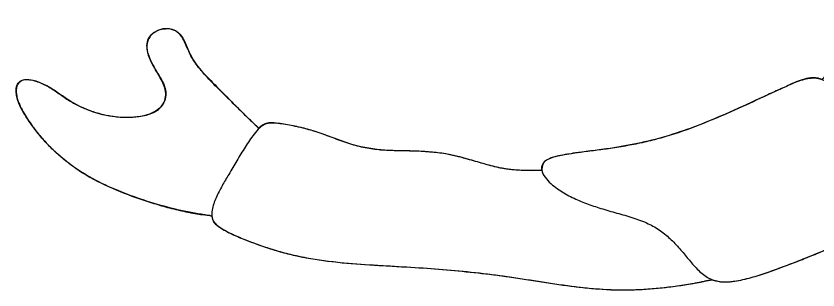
# Model space of a CAD drawing. Extents: x 108 to 368, y 22 to 294.
# Drawn here: x 108.4 to 195.3, y 213.2 to 242.9 of the extents above; entities that cross this region are included whole.
import ezdxf

# ---------------------------------------------------------------- set-up
doc = ezdxf.new("R2010")
doc.units = 0
doc.layers.get('0').update_dxf_attribs({"linetype": 'CONTINUOUS'})

msp = doc.modelspace()

# ---------------------------------------------------------------- linework, layer by layer
at = {"color": 6}
msp.add_lwpolyline([(192.09337, 235.374495)], close=True, dxfattribs=at)
at = {"color": 5}
for points, knots in [([(202.327235, 242.906933), (201.526949, 242.375739), (199.925937, 241.313058), (197.915154, 239.237687), (196.671165, 237.63099), (196.138189, 236.542865), (195.999838, 236.268446), (195.819545, 236.013479), (195.623292, 236.063552), (195.491376, 236.115585), (195.309623, 236.179171), (195.084916, 236.202936), (194.818508, 236.219218), (194.329636, 236.19421), (193.627192, 236.034044), (192.757142, 235.684793), (191.123453, 234.924602), (188.701608, 233.815741), (185.501598, 232.327863), (183.319912, 231.447531), (182.229463, 231.007524)], [0, 0, 0, 0, 2.873706, 5.748996, 8.62071, 8.950279, 9.33932, 9.603942, 9.734708, 9.899761, 10.040365, 10.307491, 10.574079, 10.841155, 11.773106, 12.716627, 13.650784, 17.178594, 20.708158, 24.235177, 24.235177, 24.235177, 24.235177]), ([(165.41231, 226.164262), (164.868778, 226.15896), (163.785658, 226.148395), (162.158963, 226.227692), (160.503753, 226.503872), (158.843272, 226.976938), (157.142441, 227.473762), (154.859958, 228.069488), (151.913768, 228.299349), (148.401071, 228.295387), (145.444692, 228.718881), (143.1896, 229.540096), (141.472804, 230.190653), (140.030495, 230.651704), (138.873502, 230.915444), (138.028858, 231.083018), (137.279222, 231.195811), (136.627574, 231.302453), (136.073057, 231.359817), (135.610179, 231.318708), (135.284875, 231.18522), (135.085925, 231.038624), (134.923387, 230.947805), (134.829425, 230.852413), (134.789772, 230.798157), (134.692284, 230.723489), (134.536545, 230.923711), (134.376278, 231.0574), (134.089255, 231.368236), (133.678904, 231.725405), (133.16863, 232.230627), (132.361921, 233.036081), (131.243767, 234.135191), (129.822448, 235.530409), (128.773839, 236.637622), (128.095903, 237.445128), (127.749796, 237.918419), (127.410634, 238.461325), (127.114589, 239.088606), (126.824698, 239.775675), (126.485745, 240.519589), (125.934136, 241.221287), (125.028634, 241.594179), (124.05627, 241.504198), (123.157286, 241.075592), (122.585136, 240.218741), (122.555289, 239.171878), (122.906508, 238.151216), (123.452718, 237.192068), (123.982612, 236.364325), (124.387659, 235.604454), (124.627006, 234.899735), (124.667115, 234.066781), (124.315715, 233.199335), (123.545183, 232.551769), (122.014359, 231.943945), (119.629882, 231.791899), (116.684898, 232.419247), (114.420996, 233.523399), (112.839656, 234.675362), (111.612298, 235.46521), (110.431962, 235.933491), (109.412109, 236.071145), (108.578726, 235.739092), (108.352522, 234.850096), (108.498689, 233.978789), (108.830832, 233.133191), (109.394534, 232.12047), (110.17352, 230.939625), (111.215197, 229.630748), (111.995956, 228.835843), (112.385846, 228.43889)], [0, 0, 0, 0, 1.630664, 3.249494, 4.879087, 6.651719, 8.424759, 10.197628, 13.717234, 17.238667, 20.752543, 22.589513, 24.426424, 26.26343, 27.124451, 27.985364, 28.846068, 29.398464, 29.965911, 30.517704, 30.769566, 31.009621, 31.257603, 31.323734, 31.407516, 31.464365, 31.657668, 31.963878, 32.180564, 32.896411, 33.612171, 34.328161, 36.318816, 38.314207, 40.304063, 40.890145, 41.475986, 42.061804, 42.807508, 43.553643, 44.298751, 45.262654, 46.149606, 47.10908, 48.1177, 49.039418, 50.041473, 51.139874, 52.244847, 53.346827, 54.088736, 54.823714, 55.561916, 56.547109, 57.506126, 58.498042, 61.450297, 64.499304, 67.459034, 68.92103, 70.369003, 71.828409, 72.690485, 73.423525, 74.272674, 75.168715, 76.079458, 76.976431, 78.644716, 80.317228, 81.985551, 81.985551, 81.985551, 81.985551]), ([(182.229463, 231.007524), (181.230517, 230.649728), (179.236569, 229.93555), (176.155586, 229.133419), (174.068382, 228.773872), (173.02266, 228.593733)], [0, 0, 0, 0, 3.182254, 6.351947, 9.534543, 9.534543, 9.534543, 9.534543]), ([(112.385846, 228.43889), (113.310435, 227.646279), (115.15774, 226.062663), (118.414514, 224.376906), (121.235863, 223.279084), (123.534869, 222.537999), (125.266654, 222.054373), (126.577338, 221.755604), (127.450039, 221.584112), (127.879323, 221.509423), (128.302261, 221.426696), (128.773332, 221.395662), (129.186367, 221.347944), (129.600897, 221.287418), (129.685166, 221.019275), (129.725596, 220.814108), (129.807705, 220.602166), (129.957057, 220.438869), (130.118153, 220.290367), (130.668548, 219.885708), (131.680883, 219.316673), (133.174263, 218.687089), (134.748896, 218.108612), (136.38134, 217.553862), (138.098291, 217.077358), (139.261781, 216.842262), (139.843573, 216.724704)], [0, 0, 0, 0, 3.642257, 7.277138, 10.925741, 12.723083, 14.521009, 16.318461, 16.753908, 17.1894, 17.624902, 18.049272, 18.586699, 18.943201, 19.138572, 19.367943, 19.586087, 19.805143, 20.024562, 20.243842, 21.851594, 23.492037, 25.103045, 26.883471, 28.663408, 30.443634, 30.443634, 30.443634, 30.443634]), ([(162.09249, 214.63236), (163.340444, 214.439066), (165.837399, 214.052317), (169.583158, 213.479778), (172.695034, 213.228405), (175.138933, 213.239812), (176.908184, 213.328106), (178.398122, 213.464726), (179.609818, 213.609724), (180.545952, 213.739702), (181.320279, 213.862933), (181.934391, 213.968968), (182.388746, 214.054035), (182.816263, 214.129968), (183.212825, 214.230123), (183.576456, 214.322355), (183.925729, 214.332684), (184.225237, 214.249468), (184.498297, 214.169673), (184.854594, 214.101387), (185.295032, 214.08989), (185.809408, 214.117315), (186.747989, 214.244481), (188.097719, 214.552448), (189.824363, 215.108787), (191.476629, 215.715294), (193.069636, 216.318646), (194.601063, 216.932182), (196.024396, 217.518405), (197.344319, 218.06594), (198.563329, 218.568645), (199.576452, 218.993983), (200.393647, 219.320207), (201.005302, 219.568036), (201.518907, 219.809507), (201.926871, 220.048797), (202.217934, 220.29427), (202.442221, 220.60048), (202.531861, 220.960407), (202.538523, 221.306232), (202.553092, 221.654056), (202.811703, 221.911267), (203.120156, 222.065297), (203.482401, 222.251366), (203.851986, 222.487849), (204.263489, 222.739282), (204.787271, 223.07267), (205.423147, 223.488014), (206.16669, 223.991749), (207.143848, 224.676176), (208.334993, 225.566341), (209.722848, 226.684145), (210.61739, 227.464978), (211.065099, 227.855777)], [0, 0, 0, 0, 3.788565, 7.580307, 11.366868, 13.137538, 14.908933, 16.679657, 17.624879, 18.569798, 19.514795, 19.976989, 20.439286, 20.901725, 21.278889, 21.666128, 22.026246, 22.309908, 22.593889, 22.880632, 23.395131, 23.910435, 24.425275, 26.234441, 28.053893, 29.864707, 31.514302, 33.164067, 34.813736, 36.132297, 37.451001, 38.769562, 39.428491, 40.090749, 40.749189, 41.12969, 41.506057, 41.885446, 42.247216, 42.593633, 42.937275, 43.24035, 43.626208, 43.977333, 44.459656, 44.941906, 45.42414, 46.322194, 47.220354, 48.118354, 49.901049, 51.680261, 53.462963, 53.462963, 53.462963, 53.462963]), ([(173.02266, 228.593733), (172.484924, 228.517731), (171.409362, 228.365714), (169.790822, 228.173352), (168.389887, 227.961028), (167.146511, 227.768949), (166.152396, 227.523689), (165.47315, 226.999053), (165.370997, 226.551951), (165.370774, 226.355416), (165.398456, 226.22802), (165.41231, 226.164262)], [0, 0, 0, 0, 1.629298, 3.25887, 4.887927, 5.884257, 7.021889, 7.990107, 8.1847, 8.379634, 8.574933, 8.574933, 8.574933, 8.574933]), ([(139.843573, 216.724704), (141.146943, 216.525834), (143.756844, 216.127613), (147.710088, 215.892258), (150.344977, 215.746787), (151.661151, 215.674122)], [0, 0, 0, 0, 3.953217, 7.916018, 11.871182, 11.871182, 11.871182, 11.871182]), ([(151.661151, 215.674122), (152.823308, 215.594749), (155.148323, 215.435956), (158.627732, 215.094778), (160.937789, 214.78647), (162.09249, 214.63236)], [0, 0, 0, 0, 3.494508, 6.991122, 10.485755, 10.485755, 10.485755, 10.485755])]:
    msp.add_open_spline(points, degree=3, knots=knots, dxfattribs=at)
at = {"color": 6}
for points, knots in [([(129.598438, 221.245539), (128.609952, 221.405225), (126.635581, 221.724178), (123.724762, 222.467493), (120.852934, 223.409516), (118.034773, 224.564535), (115.333156, 226.019485), (113.315133, 227.531763), (111.909122, 228.897828), (110.966816, 229.946023), (110.167909, 230.986713), (109.471505, 231.985758), (108.903662, 232.953004), (108.551087, 233.840762), (108.400997, 234.609351), (108.404291, 235.220339), (108.678736, 235.830878), (109.350076, 236.093447), (110.047413, 236.000171), (110.937195, 235.748768), (111.966521, 235.262063), (113.081646, 234.498445), (114.174173, 233.720155), (115.34861, 233.078044), (116.58235, 232.588484), (117.849568, 232.232779), (119.13492, 232.001165), (120.428132, 231.911627), (121.566733, 231.98416), (122.53534, 232.163445), (123.319919, 232.437535), (124.236615, 233.022194), (124.855167, 234.36649), (124.259365, 235.913553), (123.399286, 237.25028), (122.688996, 238.658636), (122.429298, 240.383265), (123.56867, 241.366943), (124.578449, 241.570999), (125.340578, 241.531146), (126.11602, 241.106342), (126.660855, 240.266088), (127.062745, 239.263672), (127.490368, 238.273795), (128.106521, 237.418939), (128.786109, 236.641241), (129.67751, 235.741607), (130.730882, 234.674748), (131.946995, 233.440764), (132.933411, 232.458516), (133.68955, 231.727987), (134.20678, 231.240031), (134.557731, 230.921392), (134.733256, 230.762028)], [0, 0, 0, 0, 3.002666, 5.997438, 9.000879, 12.06469, 15.123091, 18.183164, 19.591222, 20.999816, 22.407576, 23.524361, 24.651927, 25.76662, 26.369816, 26.991802, 27.583357, 28.250733, 28.978179, 29.669714, 31.022912, 32.367103, 33.721492, 35.045073, 36.370788, 37.695125, 38.987419, 40.282689, 41.574522, 42.398767, 43.231965, 44.053021, 45.619743, 47.177305, 48.778962, 50.418252, 51.953347, 53.550175, 54.298999, 55.044794, 55.786938, 56.857226, 57.962754, 59.043048, 60.075314, 61.107687, 62.14086, 63.87334, 65.606046, 67.338278, 68.049348, 68.760171, 69.471388, 69.471388, 69.471388, 69.471388]), ([(192.09337, 235.374495), (192.606237, 235.598649), (193.585642, 236.026709), (195.235414, 236.296967), (196.728404, 235.639326), (197.833705, 234.544654), (198.707198, 233.323053), (199.4773, 231.938366), (200.19239, 230.435347), (200.834363, 228.807668), (201.387853, 227.144167), (201.905288, 225.459164), (202.341052, 223.746909), (202.578051, 222.327675), (202.616149, 221.243184), (202.41022, 220.495552), (201.913692, 220.014323), (201.386754, 219.742488), (200.921732, 219.540683), (200.210243, 219.256006), (199.264862, 218.858877), (198.077064, 218.36906), (196.726463, 217.809048), (195.21117, 217.183681), (193.527065, 216.502666), (191.819779, 215.843353), (190.08948, 215.198191), (188.321095, 214.620453), (186.781776, 214.244002), (185.493333, 214.076272), (184.467277, 214.125558), (183.36243, 214.515922), (182.336562, 215.350994), (181.391125, 216.437569), (180.472804, 217.594622), (179.451724, 218.688471), (178.285863, 219.684105), (176.878615, 220.498699), (175.26118, 221.080577), (173.525082, 221.566596), (171.836537, 222.040591), (170.22322, 222.590273), (168.693789, 223.223378), (167.469691, 223.912484), (166.52545, 224.59157), (165.884344, 225.231306), (165.321082, 226.023493), (165.493049, 227.186914), (166.58644, 227.598519), (167.884268, 227.897744), (169.517169, 228.151071), (171.411672, 228.377184), (173.290623, 228.621916), (175.135878, 228.944202), (176.949156, 229.32975), (179.443471, 229.983497), (182.562924, 231.084165), (186.257165, 232.68963), (188.933032, 233.934604), (190.639623, 234.711546), (191.366354, 235.043214), (191.851016, 235.264061), (192.09337, 235.374495)], [0, 0, 0, 0, 1.681799, 3.211679, 4.85108, 6.340894, 7.848752, 9.341519, 11.089448, 12.838682, 14.586787, 16.347971, 18.125604, 19.885093, 20.652803, 21.37131, 22.136386, 22.641962, 23.149875, 23.656209, 24.941091, 26.225872, 27.510753, 29.327368, 31.143693, 32.960332, 34.817817, 36.683053, 38.539343, 39.562271, 40.573488, 41.59153, 43.019994, 44.48043, 45.914294, 47.449397, 48.96342, 50.496488, 52.297994, 54.103656, 55.906843, 57.557804, 59.214811, 60.864841, 61.762314, 62.690611, 63.586953, 64.591075, 65.682521, 66.768311, 68.679674, 70.593574, 72.50612, 74.359538, 76.212446, 78.065888, 82.091905, 86.119264, 90.147102, 90.945793, 91.744627, 92.543615, 92.543615, 92.543615, 92.543615]), ([(165.4128, 226.164752), (164.910145, 226.158815), (163.907052, 226.146969), (162.401035, 226.202762), (160.839185, 226.428253), (159.247778, 226.854093), (157.604103, 227.339987), (155.977313, 227.791927), (154.344265, 228.086507), (152.720623, 228.237301), (151.072947, 228.295723), (149.402967, 228.310651), (147.715387, 228.386419), (146.029318, 228.623267), (144.388064, 229.105615), (142.780147, 229.704552), (141.205773, 230.296653), (139.623991, 230.770068), (138.039237, 231.093884), (136.683774, 231.337196), (135.534172, 231.309843), (134.75197, 230.82093), (134.026837, 229.91662), (133.227533, 228.703727), (132.331218, 227.238062), (131.518724, 225.834525), (130.728763, 224.523398), (130.071957, 223.248619), (129.658521, 222.124529), (129.571838, 221.192179), (129.837165, 220.536725), (130.590585, 219.909455), (131.726041, 219.321886), (133.162062, 218.697742), (134.667642, 218.140258), (136.216709, 217.606703), (137.832134, 217.149944), (140.109079, 216.637452), (143.074921, 216.225042), (146.710526, 215.954381), (150.281919, 215.769209), (153.778778, 215.528149), (157.200905, 215.225219), (160.660807, 214.844786), (164.148039, 214.32265), (167.669982, 213.734301), (170.037333, 213.48492), (171.220402, 213.360293)], [0, 0, 0, 0, 1.50808, 3.009506, 4.516521, 6.230533, 7.945804, 9.660515, 11.292176, 12.916197, 14.548246, 16.236994, 17.926427, 19.61369, 21.329703, 23.045638, 24.762038, 26.374463, 27.993683, 29.60639, 30.521852, 31.351999, 32.271355, 33.985833, 35.709332, 37.424346, 38.851266, 40.300406, 41.72277, 42.42311, 43.055492, 43.751997, 45.308311, 46.887606, 48.446118, 50.123843, 51.801525, 53.479469, 57.122253, 60.770372, 64.414982, 67.850655, 71.28512, 74.721146, 78.290786, 81.862403, 85.430359, 85.430359, 85.430359, 85.430359]), ([(171.220402, 213.360293), (172.343811, 213.300922), (174.590643, 213.182181), (177.96328, 213.388376), (180.481184, 213.714208), (182.157496, 214.008955), (183.008186, 214.173206), (183.573541, 214.29146), (183.856297, 214.350604)], [0, 0, 0, 0, 3.372511, 6.745064, 10.118382, 10.984714, 11.850846, 12.717465, 12.717465, 12.717465, 12.717465])]:
    msp.add_open_spline(points, degree=3, knots=knots, dxfattribs=at)

doc.saveas('drawing.dxf')
